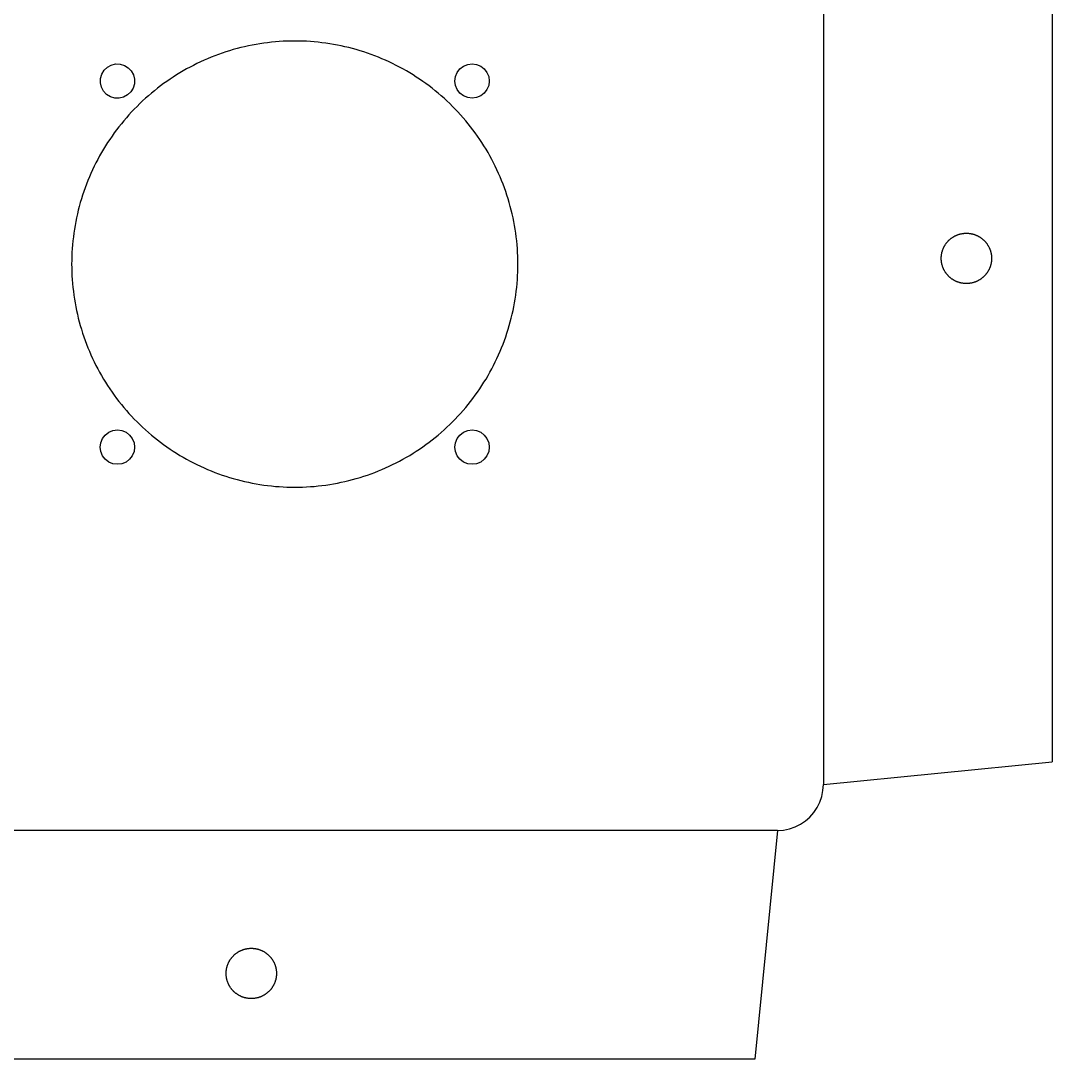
# Model space of a CAD drawing. Extents: x 313 to 538, y 4 to 739.
# Drawn here: x 447.4 to 537.5, y 3.8 to 94.6 of the extents above; entities that cross this region are included whole.
import ezdxf

# ---------------------------------------------------------------- set-up
doc = ezdxf.new("R2010")
doc.units = 0
doc.layers.add('Layer0', color=7, linetype='CONTINUOUS', true_color=0xffffff)

msp = doc.modelspace()

# ---------------------------------------------------------------- linework, layer by layer
at = {"layer": 'Layer0'}
for p, q in [((517.527, 714.84), (517.527, 27.84)), ((537.527, 712.84), (537.527, 29.84)), ((468.277, 92.6), (467.941, 92.544)), ((468.614, 92.65), (468.277, 92.6)), ((468.951, 92.694), (468.614, 92.65)), ((469.289, 92.733), (468.951, 92.694)), ((469.628, 92.766), (469.289, 92.733)), ((469.967, 92.792), (469.628, 92.766)), ((470.307, 92.813), (469.967, 92.792)), ((470.647, 92.828), (470.307, 92.813)), ((470.987, 92.837), (470.647, 92.828)), ((471.327, 92.84), (470.987, 92.837)), ((471.668, 92.837), (471.327, 92.84)), ((472.008, 92.828), (471.668, 92.837)), ((472.348, 92.813), (472.008, 92.828)), ((472.688, 92.792), (472.348, 92.813)), ((473.027, 92.766), (472.688, 92.792)), ((473.366, 92.733), (473.027, 92.766)), ((473.704, 92.694), (473.366, 92.733)), ((474.041, 92.65), (473.704, 92.694)), ((474.378, 92.6), (474.041, 92.65)), ((474.714, 92.544), (474.378, 92.6)), ((464.979, 91.777), (464.658, 91.664)), ((465.302, 91.885), (464.979, 91.777)), ((465.626, 91.988), (465.302, 91.885)), ((465.953, 92.084), (465.626, 91.988)), ((466.28, 92.175), (465.953, 92.084)), ((466.61, 92.261), (466.28, 92.175)), ((466.941, 92.34), (466.61, 92.261)), ((467.273, 92.414), (466.941, 92.34)), ((467.607, 92.482), (467.273, 92.414)), ((467.941, 92.544), (467.607, 92.482)), ((475.048, 92.482), (474.714, 92.544)), ((475.382, 92.414), (475.048, 92.482)), ((475.714, 92.34), (475.382, 92.414)), ((476.045, 92.261), (475.714, 92.34)), ((476.374, 92.175), (476.045, 92.261)), ((476.702, 92.084), (476.374, 92.175)), ((477.029, 91.988), (476.702, 92.084)), ((477.353, 91.885), (477.029, 91.988)), ((477.676, 91.777), (477.353, 91.885)), ((477.997, 91.664), (477.676, 91.777)), ((455.291, 90.741), (455.672, 90.832)), ((455.672, 90.832), (456.063, 90.821)), ((456.063, 90.821), (456.439, 90.71)), ((462.779, 90.866), (462.475, 90.714)), ((463.086, 91.013), (462.779, 90.866)), ((463.396, 91.154), (463.086, 91.013)), ((463.708, 91.29), (463.396, 91.154)), ((464.023, 91.42), (463.708, 91.29)), ((464.339, 91.545), (464.023, 91.42)), ((464.658, 91.664), (464.339, 91.545)), ((478.316, 91.545), (477.997, 91.664)), ((478.632, 91.42), (478.316, 91.545)), ((478.947, 91.29), (478.632, 91.42)), ((479.259, 91.154), (478.947, 91.29)), ((479.569, 91.013), (479.259, 91.154)), ((479.876, 90.866), (479.569, 91.013)), ((480.18, 90.714), (479.876, 90.866)), ((486.077, 90.639), (486.439, 90.789)), ((486.439, 90.789), (486.827, 90.84)), ((486.827, 90.84), (487.216, 90.789)), ((487.216, 90.789), (487.577, 90.639)), ((454.346, 89.576), (454.458, 89.951)), ((454.458, 89.951), (454.663, 90.285)), ((454.663, 90.285), (454.947, 90.554)), ((454.947, 90.554), (455.291, 90.741)), ((456.439, 90.71), (456.772, 90.505)), ((456.772, 90.505), (457.042, 90.221)), ((457.042, 90.221), (457.228, 89.876)), ((457.228, 89.876), (457.319, 89.495)), ((460.994, 89.877), (460.707, 89.694)), ((461.284, 90.055), (460.994, 89.877)), ((461.577, 90.227), (461.284, 90.055)), ((461.874, 90.395), (461.577, 90.227)), ((462.173, 90.557), (461.874, 90.395)), ((462.475, 90.714), (462.173, 90.557)), ((480.482, 90.557), (480.18, 90.714)), ((480.781, 90.395), (480.482, 90.557)), ((481.077, 90.227), (480.781, 90.395)), ((481.371, 90.055), (481.077, 90.227)), ((481.661, 89.877), (481.371, 90.055)), ((481.948, 89.694), (481.661, 89.877)), ((485.379, 89.728), (485.528, 90.09)), ((485.528, 90.09), (485.767, 90.4)), ((485.767, 90.4), (486.077, 90.639)), ((487.577, 90.639), (487.888, 90.4)), ((487.888, 90.4), (488.126, 90.09)), ((488.126, 90.09), (488.276, 89.728)), ((454.336, 89.184), (454.346, 89.576)), ((454.427, 88.803), (454.336, 89.184)), ((457.309, 89.104), (457.197, 88.729)), ((457.319, 89.495), (457.309, 89.104)), ((459.866, 89.116), (459.592, 88.913)), ((460.143, 89.313), (459.866, 89.116)), ((460.423, 89.506), (460.143, 89.313)), ((460.707, 89.694), (460.423, 89.506)), ((482.232, 89.506), (481.948, 89.694)), ((482.512, 89.313), (482.232, 89.506)), ((482.789, 89.116), (482.512, 89.313)), ((483.063, 88.913), (482.789, 89.116)), ((485.327, 89.34), (485.379, 89.728)), ((485.379, 88.952), (485.327, 89.34)), ((488.276, 89.728), (488.327, 89.34)), ((488.327, 89.34), (488.276, 88.952)), ((454.613, 88.459), (454.427, 88.803)), ((454.883, 88.175), (454.613, 88.459)), ((455.216, 87.97), (454.883, 88.175)), ((456.708, 88.126), (456.364, 87.939)), ((456.992, 88.395), (456.708, 88.126)), ((457.197, 88.729), (456.992, 88.395)), ((458.534, 88.057), (458.279, 87.831)), ((458.793, 88.278), (458.534, 88.057)), ((459.056, 88.494), (458.793, 88.278)), ((459.322, 88.706), (459.056, 88.494)), ((459.592, 88.913), (459.322, 88.706)), ((483.333, 88.706), (483.063, 88.913)), ((483.599, 88.494), (483.333, 88.706)), ((483.862, 88.278), (483.599, 88.494)), ((484.121, 88.057), (483.862, 88.278)), ((484.375, 87.831), (484.121, 88.057)), ((485.528, 88.59), (485.379, 88.952)), ((485.767, 88.279), (485.528, 88.59)), ((486.077, 88.041), (485.767, 88.279)), ((487.888, 88.279), (487.577, 88.041)), ((488.126, 88.59), (487.888, 88.279)), ((488.276, 88.952), (488.126, 88.59)), ((455.592, 87.858), (455.216, 87.97)), ((455.983, 87.848), (455.592, 87.858)), ((456.364, 87.939), (455.983, 87.848)), ((457.782, 87.367), (457.539, 87.128)), ((458.028, 87.601), (457.782, 87.367)), ((458.279, 87.831), (458.028, 87.601)), ((484.626, 87.601), (484.375, 87.831)), ((484.873, 87.367), (484.626, 87.601)), ((485.116, 87.128), (484.873, 87.367)), ((486.439, 87.891), (486.077, 88.041)), ((486.827, 87.84), (486.439, 87.891)), ((487.216, 87.891), (486.827, 87.84)), ((487.577, 88.041), (487.216, 87.891)), ((456.836, 86.388), (456.611, 86.133)), ((457.066, 86.639), (456.836, 86.388)), ((457.3, 86.886), (457.066, 86.639)), ((457.539, 87.128), (457.3, 86.886)), ((485.355, 86.886), (485.116, 87.128)), ((485.589, 86.639), (485.355, 86.886)), ((485.819, 86.388), (485.589, 86.639)), ((486.044, 86.133), (485.819, 86.388)), ((455.961, 85.345), (455.754, 85.075)), ((456.173, 85.612), (455.961, 85.345)), ((456.39, 85.874), (456.173, 85.612)), ((456.611, 86.133), (456.39, 85.874)), ((486.265, 85.874), (486.044, 86.133)), ((486.482, 85.612), (486.265, 85.874)), ((486.694, 85.345), (486.482, 85.612)), ((486.901, 85.075), (486.694, 85.345)), ((455.354, 84.525), (455.161, 84.244)), ((455.552, 84.802), (455.354, 84.525)), ((455.754, 85.075), (455.552, 84.802)), ((487.103, 84.802), (486.901, 85.075)), ((487.301, 84.525), (487.103, 84.802)), ((487.494, 84.244), (487.301, 84.525)), ((454.791, 83.673), (454.613, 83.383)), ((454.973, 83.96), (454.791, 83.673)), ((455.161, 84.244), (454.973, 83.96)), ((487.682, 83.96), (487.494, 84.244)), ((487.864, 83.673), (487.682, 83.96)), ((488.042, 83.383), (487.864, 83.673)), ((454.272, 82.794), (454.11, 82.495)), ((454.44, 83.09), (454.272, 82.794)), ((454.613, 83.383), (454.44, 83.09)), ((488.215, 83.09), (488.042, 83.383)), ((488.383, 82.794), (488.215, 83.09)), ((488.545, 82.495), (488.383, 82.794)), ((453.801, 81.888), (453.654, 81.581)), ((453.953, 82.193), (453.801, 81.888)), ((454.11, 82.495), (453.953, 82.193)), ((488.702, 82.193), (488.545, 82.495)), ((488.854, 81.888), (488.702, 82.193)), ((489, 81.581), (488.854, 81.888)), ((453.378, 80.959), (453.247, 80.645)), ((453.513, 81.271), (453.378, 80.959)), ((453.654, 81.581), (453.513, 81.271)), ((489.142, 81.271), (489, 81.581)), ((489.277, 80.959), (489.142, 81.271)), ((489.408, 80.645), (489.277, 80.959)), ((453.003, 80.009), (452.89, 79.688)), ((453.123, 80.328), (453.003, 80.009)), ((453.247, 80.645), (453.123, 80.328)), ((489.532, 80.328), (489.408, 80.645)), ((489.651, 80.009), (489.532, 80.328)), ((489.765, 79.688), (489.651, 80.009)), ((452.68, 79.041), (452.583, 78.715)), ((452.782, 79.366), (452.68, 79.041)), ((452.89, 79.688), (452.782, 79.366)), ((489.873, 79.366), (489.765, 79.688)), ((489.975, 79.041), (489.873, 79.366)), ((490.072, 78.715), (489.975, 79.041)), ((452.492, 78.387), (452.407, 78.057)), ((452.583, 78.715), (452.492, 78.387)), ((490.163, 78.387), (490.072, 78.715)), ((490.248, 78.057), (490.163, 78.387)), ((452.254, 77.394), (452.186, 77.061)), ((452.327, 77.726), (452.254, 77.394)), ((452.407, 78.057), (452.327, 77.726)), ((490.328, 77.726), (490.248, 78.057)), ((490.401, 77.394), (490.328, 77.726)), ((490.469, 77.061), (490.401, 77.394)), ((452.068, 76.39), (452.017, 76.054)), ((452.124, 76.726), (452.068, 76.39)), ((452.186, 77.061), (452.124, 76.726)), ((490.531, 76.726), (490.469, 77.061)), ((490.587, 76.39), (490.531, 76.726)), ((490.638, 76.054), (490.587, 76.39)), ((451.934, 75.378), (451.902, 75.039)), ((451.973, 75.716), (451.934, 75.378)), ((452.017, 76.054), (451.973, 75.716)), ((490.682, 75.716), (490.638, 76.054)), ((490.721, 75.378), (490.682, 75.716)), ((490.753, 75.039), (490.721, 75.378)), ((528.393, 75.312), (528.418, 75.34)), ((528.418, 75.34), (528.445, 75.368)), ((528.445, 75.368), (528.472, 75.395)), ((528.472, 75.395), (528.499, 75.422)), ((528.499, 75.422), (528.527, 75.449)), ((528.527, 75.449), (528.555, 75.475)), ((528.555, 75.475), (528.584, 75.5)), ((528.584, 75.5), (528.613, 75.525)), ((528.613, 75.525), (528.643, 75.55)), ((528.643, 75.55), (528.673, 75.573)), ((528.673, 75.573), (528.703, 75.597)), ((528.703, 75.597), (528.734, 75.62)), ((528.734, 75.62), (528.766, 75.642)), ((528.766, 75.642), (528.797, 75.664)), ((528.797, 75.664), (528.829, 75.685)), ((528.829, 75.685), (528.862, 75.706)), ((528.862, 75.706), (528.894, 75.726)), ((528.894, 75.726), (528.927, 75.745)), ((528.927, 75.745), (528.961, 75.764)), ((528.961, 75.764), (528.995, 75.782)), ((528.995, 75.782), (529.029, 75.8)), ((529.029, 75.8), (529.063, 75.817)), ((529.063, 75.817), (529.098, 75.834)), ((529.098, 75.834), (529.133, 75.85)), ((529.133, 75.85), (529.168, 75.865)), ((529.168, 75.865), (529.203, 75.88)), ((529.203, 75.88), (529.239, 75.894)), ((529.239, 75.894), (529.275, 75.907)), ((529.275, 75.907), (529.311, 75.92)), ((529.311, 75.92), (529.348, 75.932)), ((529.348, 75.932), (529.384, 75.944)), ((529.384, 75.944), (529.421, 75.955)), ((529.421, 75.955), (529.458, 75.965)), ((529.458, 75.965), (529.495, 75.974)), ((529.495, 75.974), (529.533, 75.983)), ((529.533, 75.983), (529.57, 75.992)), ((529.57, 75.992), (529.608, 75.999)), ((529.608, 75.999), (529.645, 76.006)), ((529.645, 76.006), (529.683, 76.013)), ((529.683, 76.013), (529.721, 76.018)), ((529.721, 76.018), (529.759, 76.023)), ((529.759, 76.023), (529.797, 76.028)), ((529.797, 76.028), (529.836, 76.031)), ((529.836, 76.031), (529.874, 76.034)), ((529.874, 76.034), (529.912, 76.037)), ((529.912, 76.037), (529.951, 76.038)), ((529.951, 76.038), (529.989, 76.039)), ((529.989, 76.039), (530.027, 76.04)), ((530.027, 76.04), (530.066, 76.039)), ((530.066, 76.039), (530.104, 76.038)), ((530.104, 76.038), (530.143, 76.037)), ((530.143, 76.037), (530.181, 76.034)), ((530.181, 76.034), (530.219, 76.031)), ((530.219, 76.031), (530.257, 76.028)), ((530.257, 76.028), (530.296, 76.023)), ((530.296, 76.023), (530.334, 76.018)), ((530.334, 76.018), (530.372, 76.013)), ((530.372, 76.013), (530.409, 76.006)), ((530.409, 76.006), (530.447, 75.999)), ((530.447, 75.999), (530.485, 75.992)), ((530.485, 75.992), (530.522, 75.983)), ((530.522, 75.983), (530.56, 75.974)), ((530.56, 75.974), (530.597, 75.965)), ((530.597, 75.965), (530.634, 75.955)), ((530.634, 75.955), (530.671, 75.944)), ((530.671, 75.944), (530.707, 75.932)), ((530.707, 75.932), (530.744, 75.92)), ((530.744, 75.92), (530.78, 75.907)), ((530.78, 75.907), (530.816, 75.894)), ((530.816, 75.894), (530.852, 75.88)), ((530.852, 75.88), (530.887, 75.865)), ((530.887, 75.865), (530.922, 75.85)), ((530.922, 75.85), (530.957, 75.834)), ((530.957, 75.834), (530.992, 75.817)), ((530.992, 75.817), (531.026, 75.8)), ((531.026, 75.8), (531.06, 75.782)), ((531.06, 75.782), (531.094, 75.764)), ((531.094, 75.764), (531.127, 75.745)), ((531.127, 75.745), (531.161, 75.726)), ((531.161, 75.726), (531.193, 75.706)), ((531.193, 75.706), (531.226, 75.685)), ((531.226, 75.685), (531.258, 75.664)), ((531.258, 75.664), (531.289, 75.642)), ((531.289, 75.642), (531.321, 75.62)), ((531.321, 75.62), (531.351, 75.597)), ((531.351, 75.597), (531.382, 75.573)), ((531.382, 75.573), (531.412, 75.55)), ((531.412, 75.55), (531.442, 75.525)), ((531.442, 75.525), (531.471, 75.5)), ((531.471, 75.5), (531.5, 75.475)), ((531.5, 75.475), (531.528, 75.449)), ((531.528, 75.449), (531.556, 75.422)), ((531.556, 75.422), (531.583, 75.395)), ((531.583, 75.395), (531.61, 75.368)), ((531.61, 75.368), (531.636, 75.34)), ((531.636, 75.34), (531.662, 75.312)), ((451.875, 74.7), (451.854, 74.36)), ((451.902, 75.039), (451.875, 74.7)), ((490.78, 74.7), (490.753, 75.039)), ((490.801, 74.36), (490.78, 74.7)), ((527.902, 74.409), (527.913, 74.446)), ((527.913, 74.446), (527.924, 74.483)), ((527.924, 74.483), (527.935, 74.52)), ((527.935, 74.52), (527.947, 74.556)), ((527.947, 74.556), (527.96, 74.592)), ((527.96, 74.592), (527.974, 74.628)), ((527.974, 74.628), (527.988, 74.664)), ((527.988, 74.664), (528.002, 74.699)), ((528.002, 74.699), (528.018, 74.735)), ((528.018, 74.735), (528.034, 74.77)), ((528.034, 74.77), (528.05, 74.804)), ((528.05, 74.804), (528.067, 74.839)), ((528.067, 74.839), (528.085, 74.873)), ((528.085, 74.873), (528.103, 74.906)), ((528.103, 74.906), (528.122, 74.94)), ((528.122, 74.94), (528.142, 74.973)), ((528.142, 74.973), (528.162, 75.006)), ((528.162, 75.006), (528.182, 75.038)), ((528.182, 75.038), (528.204, 75.07)), ((528.204, 75.07), (528.225, 75.102)), ((528.225, 75.102), (528.248, 75.133)), ((528.248, 75.133), (528.27, 75.164)), ((528.27, 75.164), (528.294, 75.194)), ((528.294, 75.194), (528.318, 75.224)), ((528.318, 75.224), (528.342, 75.254)), ((528.342, 75.254), (528.367, 75.283)), ((528.367, 75.283), (528.393, 75.312)), ((531.662, 75.312), (531.688, 75.283)), ((531.688, 75.283), (531.713, 75.254)), ((531.713, 75.254), (531.737, 75.224)), ((531.737, 75.224), (531.761, 75.194)), ((531.761, 75.194), (531.784, 75.164)), ((531.784, 75.164), (531.807, 75.133)), ((531.807, 75.133), (531.83, 75.102)), ((531.83, 75.102), (531.851, 75.07)), ((531.851, 75.07), (531.873, 75.038)), ((531.873, 75.038), (531.893, 75.006)), ((531.893, 75.006), (531.913, 74.973)), ((531.913, 74.973), (531.933, 74.94)), ((531.933, 74.94), (531.952, 74.906)), ((531.952, 74.906), (531.97, 74.873)), ((531.97, 74.873), (531.988, 74.839)), ((531.988, 74.839), (532.005, 74.804)), ((532.005, 74.804), (532.021, 74.77)), ((532.021, 74.77), (532.037, 74.735)), ((532.037, 74.735), (532.053, 74.699)), ((532.053, 74.699), (532.067, 74.664)), ((532.067, 74.664), (532.081, 74.628)), ((532.081, 74.628), (532.095, 74.592)), ((532.095, 74.592), (532.108, 74.556)), ((532.108, 74.556), (532.12, 74.52)), ((532.12, 74.52), (532.131, 74.483)), ((532.131, 74.483), (532.142, 74.446)), ((532.142, 74.446), (532.152, 74.409)), ((451.83, 73.68), (451.827, 73.34)), ((451.839, 74.02), (451.83, 73.68)), ((451.854, 74.36), (451.839, 74.02)), ((490.816, 74.02), (490.801, 74.36)), ((490.824, 73.68), (490.816, 74.02)), ((490.827, 73.34), (490.824, 73.68)), ((527.827, 73.84), (527.828, 73.878)), ((527.828, 73.801), (527.827, 73.84)), ((527.828, 73.878), (527.829, 73.917)), ((527.829, 73.763), (527.828, 73.801)), ((527.829, 73.917), (527.83, 73.955)), ((527.83, 73.725), (527.829, 73.763)), ((527.83, 73.955), (527.833, 73.993)), ((527.833, 73.686), (527.83, 73.725)), ((527.833, 73.993), (527.836, 74.032)), ((527.836, 73.648), (527.833, 73.686)), ((527.836, 74.032), (527.839, 74.07)), ((527.839, 73.61), (527.836, 73.648)), ((527.839, 74.07), (527.844, 74.108)), ((527.844, 73.572), (527.839, 73.61)), ((527.844, 74.108), (527.849, 74.146)), ((527.849, 73.534), (527.844, 73.572)), ((527.849, 74.146), (527.855, 74.184)), ((527.855, 73.496), (527.849, 73.534)), ((527.855, 74.184), (527.861, 74.222)), ((527.861, 74.222), (527.868, 74.26)), ((527.868, 74.26), (527.876, 74.297)), ((527.876, 74.297), (527.884, 74.335)), ((527.884, 74.335), (527.893, 74.372)), ((527.893, 74.372), (527.902, 74.409)), ((532.152, 74.409), (532.162, 74.372)), ((532.162, 74.372), (532.171, 74.335)), ((532.171, 74.335), (532.179, 74.297)), ((532.179, 74.297), (532.187, 74.26)), ((532.187, 74.26), (532.194, 74.222)), ((532.194, 74.222), (532.2, 74.184)), ((532.2, 74.184), (532.206, 74.146)), ((532.206, 73.534), (532.2, 73.496)), ((532.206, 74.146), (532.211, 74.108)), ((532.211, 73.572), (532.206, 73.534)), ((532.211, 74.108), (532.215, 74.07)), ((532.215, 73.61), (532.211, 73.572)), ((532.215, 74.07), (532.219, 74.032)), ((532.219, 73.648), (532.215, 73.61)), ((532.219, 74.032), (532.222, 73.993)), ((532.222, 73.686), (532.219, 73.648)), ((532.222, 73.993), (532.224, 73.955)), ((532.224, 73.725), (532.222, 73.686)), ((532.224, 73.955), (532.226, 73.917)), ((532.226, 73.763), (532.224, 73.725)), ((532.226, 73.917), (532.227, 73.878)), ((532.227, 73.801), (532.226, 73.763)), ((532.227, 73.878), (532.227, 73.84)), ((532.227, 73.84), (532.227, 73.801)), ((451.827, 73.34), (451.83, 73)), ((451.83, 73), (451.839, 72.659)), ((451.839, 72.659), (451.854, 72.319)), ((490.801, 72.319), (490.816, 72.659)), ((490.816, 72.659), (490.824, 73)), ((490.824, 73), (490.827, 73.34)), ((527.861, 73.458), (527.855, 73.496)), ((527.868, 73.42), (527.861, 73.458)), ((527.876, 73.382), (527.868, 73.42)), ((527.884, 73.345), (527.876, 73.382)), ((527.893, 73.308), (527.884, 73.345)), ((527.902, 73.27), (527.893, 73.308)), ((527.913, 73.233), (527.902, 73.27)), ((527.924, 73.197), (527.913, 73.233)), ((527.935, 73.16), (527.924, 73.197)), ((527.947, 73.124), (527.935, 73.16)), ((527.96, 73.087), (527.947, 73.124)), ((527.974, 73.051), (527.96, 73.087)), ((527.988, 73.016), (527.974, 73.051)), ((528.002, 72.98), (527.988, 73.016)), ((528.018, 72.945), (528.002, 72.98)), ((528.034, 72.91), (528.018, 72.945)), ((528.05, 72.875), (528.034, 72.91)), ((528.067, 72.841), (528.05, 72.875)), ((528.085, 72.807), (528.067, 72.841)), ((528.103, 72.773), (528.085, 72.807)), ((528.122, 72.74), (528.103, 72.773)), ((528.142, 72.707), (528.122, 72.74)), ((528.162, 72.674), (528.142, 72.707)), ((528.182, 72.642), (528.162, 72.674)), ((528.204, 72.61), (528.182, 72.642)), ((531.873, 72.642), (531.851, 72.61)), ((531.893, 72.674), (531.873, 72.642)), ((531.913, 72.707), (531.893, 72.674)), ((531.933, 72.74), (531.913, 72.707)), ((531.952, 72.773), (531.933, 72.74)), ((531.97, 72.807), (531.952, 72.773)), ((531.988, 72.841), (531.97, 72.807)), ((532.005, 72.875), (531.988, 72.841)), ((532.021, 72.91), (532.005, 72.875)), ((532.037, 72.945), (532.021, 72.91)), ((532.053, 72.98), (532.037, 72.945)), ((532.067, 73.016), (532.053, 72.98)), ((532.081, 73.051), (532.067, 73.016)), ((532.095, 73.087), (532.081, 73.051)), ((532.108, 73.124), (532.095, 73.087)), ((532.12, 73.16), (532.108, 73.124)), ((532.131, 73.197), (532.12, 73.16)), ((532.142, 73.233), (532.131, 73.197)), ((532.152, 73.27), (532.142, 73.233)), ((532.162, 73.308), (532.152, 73.27)), ((532.171, 73.345), (532.162, 73.308)), ((532.179, 73.382), (532.171, 73.345)), ((532.187, 73.42), (532.179, 73.382)), ((532.194, 73.458), (532.187, 73.42)), ((532.2, 73.496), (532.194, 73.458)), ((451.854, 72.319), (451.875, 71.98)), ((451.875, 71.98), (451.902, 71.64)), ((490.753, 71.64), (490.78, 71.98)), ((490.78, 71.98), (490.801, 72.319)), ((528.225, 72.578), (528.204, 72.61)), ((528.248, 72.547), (528.225, 72.578)), ((528.27, 72.516), (528.248, 72.547)), ((528.294, 72.485), (528.27, 72.516)), ((528.318, 72.455), (528.294, 72.485)), ((528.342, 72.426), (528.318, 72.455)), ((528.367, 72.397), (528.342, 72.426)), ((528.393, 72.368), (528.367, 72.397)), ((528.418, 72.339), (528.393, 72.368)), ((528.445, 72.312), (528.418, 72.339)), ((528.472, 72.284), (528.445, 72.312)), ((528.499, 72.257), (528.472, 72.284)), ((528.527, 72.231), (528.499, 72.257)), ((528.555, 72.205), (528.527, 72.231)), ((528.584, 72.179), (528.555, 72.205)), ((528.613, 72.155), (528.584, 72.179)), ((528.643, 72.13), (528.613, 72.155)), ((528.673, 72.106), (528.643, 72.13)), ((528.703, 72.083), (528.673, 72.106)), ((528.734, 72.06), (528.703, 72.083)), ((528.766, 72.038), (528.734, 72.06)), ((528.797, 72.016), (528.766, 72.038)), ((528.829, 71.995), (528.797, 72.016)), ((528.862, 71.974), (528.829, 71.995)), ((528.894, 71.954), (528.862, 71.974)), ((528.927, 71.935), (528.894, 71.954)), ((528.961, 71.916), (528.927, 71.935)), ((528.995, 71.897), (528.961, 71.916)), ((529.029, 71.88), (528.995, 71.897)), ((529.063, 71.862), (529.029, 71.88)), ((529.098, 71.846), (529.063, 71.862)), ((529.133, 71.83), (529.098, 71.846)), ((529.168, 71.815), (529.133, 71.83)), ((529.203, 71.8), (529.168, 71.815)), ((529.239, 71.786), (529.203, 71.8)), ((529.275, 71.773), (529.239, 71.786)), ((529.311, 71.76), (529.275, 71.773)), ((529.348, 71.748), (529.311, 71.76)), ((529.384, 71.736), (529.348, 71.748)), ((529.421, 71.725), (529.384, 71.736)), ((529.458, 71.715), (529.421, 71.725)), ((529.495, 71.705), (529.458, 71.715)), ((530.597, 71.715), (530.56, 71.705)), ((530.634, 71.725), (530.597, 71.715)), ((530.671, 71.736), (530.634, 71.725)), ((530.707, 71.748), (530.671, 71.736)), ((530.744, 71.76), (530.707, 71.748)), ((530.78, 71.773), (530.744, 71.76)), ((530.816, 71.786), (530.78, 71.773)), ((530.852, 71.8), (530.816, 71.786)), ((530.887, 71.815), (530.852, 71.8)), ((530.922, 71.83), (530.887, 71.815)), ((530.957, 71.846), (530.922, 71.83)), ((530.992, 71.862), (530.957, 71.846)), ((531.026, 71.88), (530.992, 71.862)), ((531.06, 71.897), (531.026, 71.88)), ((531.094, 71.916), (531.06, 71.897)), ((531.127, 71.935), (531.094, 71.916)), ((531.161, 71.954), (531.127, 71.935)), ((531.193, 71.974), (531.161, 71.954)), ((531.226, 71.995), (531.193, 71.974)), ((531.258, 72.016), (531.226, 71.995)), ((531.289, 72.038), (531.258, 72.016)), ((531.321, 72.06), (531.289, 72.038)), ((531.351, 72.083), (531.321, 72.06)), ((531.382, 72.106), (531.351, 72.083)), ((531.412, 72.13), (531.382, 72.106)), ((531.442, 72.155), (531.412, 72.13)), ((531.471, 72.179), (531.442, 72.155)), ((531.5, 72.205), (531.471, 72.179)), ((531.528, 72.231), (531.5, 72.205)), ((531.556, 72.257), (531.528, 72.231)), ((531.583, 72.284), (531.556, 72.257)), ((531.61, 72.312), (531.583, 72.284)), ((531.636, 72.339), (531.61, 72.312)), ((531.662, 72.368), (531.636, 72.339)), ((531.688, 72.397), (531.662, 72.368)), ((531.713, 72.426), (531.688, 72.397)), ((531.737, 72.455), (531.713, 72.426)), ((531.761, 72.485), (531.737, 72.455)), ((531.784, 72.516), (531.761, 72.485)), ((531.807, 72.547), (531.784, 72.516)), ((531.83, 72.578), (531.807, 72.547)), ((531.851, 72.61), (531.83, 72.578)), ((451.902, 71.64), (451.934, 71.302)), ((451.934, 71.302), (451.973, 70.963)), ((451.973, 70.963), (452.017, 70.626)), ((490.638, 70.626), (490.682, 70.963)), ((490.682, 70.963), (490.721, 71.302)), ((490.721, 71.302), (490.753, 71.64)), ((529.533, 71.696), (529.495, 71.705)), ((529.57, 71.688), (529.533, 71.696)), ((529.608, 71.68), (529.57, 71.688)), ((529.645, 71.673), (529.608, 71.68)), ((529.683, 71.667), (529.645, 71.673)), ((529.721, 71.661), (529.683, 71.667)), ((529.759, 71.656), (529.721, 71.661)), ((529.797, 71.652), (529.759, 71.656)), ((529.836, 71.648), (529.797, 71.652)), ((529.874, 71.645), (529.836, 71.648)), ((529.912, 71.643), (529.874, 71.645)), ((529.951, 71.641), (529.912, 71.643)), ((529.989, 71.64), (529.951, 71.641)), ((530.027, 71.64), (529.989, 71.64)), ((530.066, 71.64), (530.027, 71.64)), ((530.104, 71.641), (530.066, 71.64)), ((530.143, 71.643), (530.104, 71.641)), ((530.181, 71.645), (530.143, 71.643)), ((530.219, 71.648), (530.181, 71.645)), ((530.257, 71.652), (530.219, 71.648)), ((530.296, 71.656), (530.257, 71.652)), ((530.334, 71.661), (530.296, 71.656)), ((530.372, 71.667), (530.334, 71.661)), ((530.409, 71.673), (530.372, 71.667)), ((530.447, 71.68), (530.409, 71.673)), ((530.485, 71.688), (530.447, 71.68)), ((530.522, 71.696), (530.485, 71.688)), ((530.56, 71.705), (530.522, 71.696)), ((452.017, 70.626), (452.068, 70.289)), ((452.068, 70.289), (452.124, 69.954)), ((452.124, 69.954), (452.186, 69.619)), ((490.469, 69.619), (490.531, 69.954)), ((490.531, 69.954), (490.587, 70.289)), ((490.587, 70.289), (490.638, 70.626)), ((452.186, 69.619), (452.254, 69.286)), ((452.254, 69.286), (452.327, 68.953)), ((490.328, 68.953), (490.401, 69.286)), ((490.401, 69.286), (490.469, 69.619)), ((452.327, 68.953), (452.407, 68.622)), ((452.407, 68.622), (452.492, 68.293)), ((452.492, 68.293), (452.583, 67.965)), ((490.072, 67.965), (490.163, 68.293)), ((490.163, 68.293), (490.248, 68.622)), ((490.248, 68.622), (490.328, 68.953)), ((452.583, 67.965), (452.68, 67.639)), ((452.68, 67.639), (452.782, 67.314)), ((452.782, 67.314), (452.89, 66.991)), ((489.765, 66.991), (489.873, 67.314)), ((489.873, 67.314), (489.975, 67.639)), ((489.975, 67.639), (490.072, 67.965)), ((452.89, 66.991), (453.003, 66.67)), ((453.003, 66.67), (453.123, 66.352)), ((453.123, 66.352), (453.247, 66.035)), ((489.408, 66.035), (489.532, 66.352)), ((489.532, 66.352), (489.651, 66.67)), ((489.651, 66.67), (489.765, 66.991)), ((453.247, 66.035), (453.378, 65.721)), ((453.378, 65.721), (453.513, 65.408)), ((453.513, 65.408), (453.654, 65.099)), ((489, 65.099), (489.142, 65.408)), ((489.142, 65.408), (489.277, 65.721)), ((489.277, 65.721), (489.408, 66.035)), ((453.654, 65.099), (453.801, 64.792)), ((453.801, 64.792), (453.953, 64.487)), ((453.953, 64.487), (454.11, 64.185)), ((488.545, 64.185), (488.702, 64.487)), ((488.702, 64.487), (488.854, 64.792)), ((488.854, 64.792), (489, 65.099)), ((454.11, 64.185), (454.272, 63.886)), ((454.272, 63.886), (454.44, 63.59)), ((454.44, 63.59), (454.613, 63.297)), ((488.042, 63.297), (488.215, 63.59)), ((488.215, 63.59), (488.383, 63.886)), ((488.383, 63.886), (488.545, 64.185)), ((454.613, 63.297), (454.791, 63.006)), ((454.791, 63.006), (454.973, 62.719)), ((454.973, 62.719), (455.161, 62.436)), ((487.494, 62.436), (487.682, 62.719)), ((487.682, 62.719), (487.864, 63.006)), ((487.864, 63.006), (488.042, 63.297)), ((455.161, 62.436), (455.354, 62.155)), ((455.354, 62.155), (455.552, 61.878)), ((455.552, 61.878), (455.754, 61.604)), ((486.901, 61.604), (487.103, 61.878)), ((487.103, 61.878), (487.301, 62.155)), ((487.301, 62.155), (487.494, 62.436)), ((455.754, 61.604), (455.961, 61.334)), ((455.961, 61.334), (456.173, 61.068)), ((456.173, 61.068), (456.39, 60.805)), ((486.265, 60.805), (486.482, 61.068)), ((486.482, 61.068), (486.694, 61.334)), ((486.694, 61.334), (486.901, 61.604)), ((456.39, 60.805), (456.611, 60.547)), ((456.611, 60.547), (456.836, 60.292)), ((456.836, 60.292), (457.066, 60.041)), ((457.066, 60.041), (457.3, 59.794)), ((485.355, 59.794), (485.589, 60.041)), ((485.589, 60.041), (485.819, 60.292)), ((485.819, 60.292), (486.044, 60.547)), ((486.044, 60.547), (486.265, 60.805)), ((457.3, 59.794), (457.539, 59.551)), ((457.539, 59.551), (457.782, 59.313)), ((457.782, 59.313), (458.028, 59.078)), ((458.028, 59.078), (458.279, 58.849)), ((484.375, 58.849), (484.626, 59.078)), ((484.626, 59.078), (484.873, 59.313)), ((484.873, 59.313), (485.116, 59.551)), ((485.116, 59.551), (485.355, 59.794)), ((454.528, 58.09), (454.767, 58.4)), ((454.767, 58.4), (455.077, 58.639)), ((455.077, 58.639), (455.439, 58.789)), ((455.439, 58.789), (455.827, 58.84)), ((455.827, 58.84), (456.216, 58.789)), ((456.216, 58.789), (456.577, 58.639)), ((456.577, 58.639), (456.888, 58.4)), ((456.888, 58.4), (457.126, 58.09)), ((458.279, 58.849), (458.534, 58.623)), ((458.534, 58.623), (458.793, 58.402)), ((458.793, 58.402), (459.056, 58.185)), ((459.056, 58.185), (459.322, 57.974)), ((483.333, 57.974), (483.599, 58.185)), ((483.599, 58.185), (483.862, 58.402)), ((483.862, 58.402), (484.121, 58.623)), ((484.121, 58.623), (484.375, 58.849)), ((485.528, 58.09), (485.767, 58.4)), ((485.767, 58.4), (486.077, 58.639)), ((486.077, 58.639), (486.439, 58.789)), ((486.439, 58.789), (486.827, 58.84)), ((486.827, 58.84), (487.216, 58.789)), ((487.216, 58.789), (487.577, 58.639)), ((487.577, 58.639), (487.888, 58.4)), ((487.888, 58.4), (488.126, 58.09)), ((454.327, 57.34), (454.379, 57.728)), ((454.379, 56.952), (454.327, 57.34)), ((454.379, 57.728), (454.528, 58.09)), ((457.126, 58.09), (457.276, 57.728)), ((457.276, 57.728), (457.327, 57.34)), ((457.327, 57.34), (457.276, 56.952)), ((459.322, 57.974), (459.592, 57.766)), ((459.592, 57.766), (459.866, 57.564)), ((459.866, 57.564), (460.143, 57.366)), ((460.143, 57.366), (460.423, 57.174)), ((482.232, 57.174), (482.512, 57.366)), ((482.512, 57.366), (482.789, 57.564)), ((482.789, 57.564), (483.063, 57.766)), ((483.063, 57.766), (483.333, 57.974)), ((485.327, 57.34), (485.379, 57.728)), ((485.379, 56.952), (485.327, 57.34)), ((485.379, 57.728), (485.528, 58.09)), ((488.126, 58.09), (488.276, 57.728)), ((488.276, 57.728), (488.327, 57.34)), ((488.327, 57.34), (488.276, 56.952)), ((454.528, 56.59), (454.379, 56.952)), ((454.767, 56.279), (454.528, 56.59)), ((455.077, 56.041), (454.767, 56.279)), ((456.888, 56.279), (456.577, 56.041)), ((457.126, 56.59), (456.888, 56.279)), ((457.276, 56.952), (457.126, 56.59)), ((460.423, 57.174), (460.707, 56.986)), ((460.707, 56.986), (460.994, 56.803)), ((460.994, 56.803), (461.284, 56.625)), ((461.284, 56.625), (461.577, 56.452)), ((461.577, 56.452), (461.874, 56.285)), ((461.874, 56.285), (462.173, 56.122)), ((480.482, 56.122), (480.781, 56.285)), ((480.781, 56.285), (481.077, 56.452)), ((481.077, 56.452), (481.371, 56.625)), ((481.371, 56.625), (481.661, 56.803)), ((481.661, 56.803), (481.948, 56.986)), ((481.948, 56.986), (482.232, 57.174)), ((485.528, 56.59), (485.379, 56.952)), ((485.767, 56.279), (485.528, 56.59)), ((486.077, 56.041), (485.767, 56.279)), ((487.888, 56.279), (487.577, 56.041)), ((488.126, 56.59), (487.888, 56.279)), ((488.276, 56.952), (488.126, 56.59)), ((455.439, 55.891), (455.077, 56.041)), ((455.827, 55.84), (455.439, 55.891)), ((456.216, 55.891), (455.827, 55.84)), ((456.577, 56.041), (456.216, 55.891)), ((462.173, 56.122), (462.475, 55.965)), ((462.475, 55.965), (462.779, 55.813)), ((462.779, 55.813), (463.086, 55.667)), ((463.086, 55.667), (463.396, 55.526)), ((463.396, 55.526), (463.708, 55.39)), ((463.708, 55.39), (464.023, 55.26)), ((478.632, 55.26), (478.947, 55.39)), ((478.947, 55.39), (479.259, 55.526)), ((479.259, 55.526), (479.569, 55.667)), ((479.569, 55.667), (479.876, 55.813)), ((479.876, 55.813), (480.18, 55.965)), ((480.18, 55.965), (480.482, 56.122)), ((486.439, 55.891), (486.077, 56.041)), ((486.827, 55.84), (486.439, 55.891)), ((487.216, 55.891), (486.827, 55.84)), ((487.577, 56.041), (487.216, 55.891)), ((464.023, 55.26), (464.339, 55.135)), ((464.339, 55.135), (464.658, 55.016)), ((464.658, 55.016), (464.979, 54.902)), ((464.979, 54.902), (465.302, 54.794)), ((465.302, 54.794), (465.626, 54.692)), ((465.626, 54.692), (465.953, 54.595)), ((465.953, 54.595), (466.28, 54.504)), ((466.28, 54.504), (466.61, 54.419)), ((476.045, 54.419), (476.374, 54.504)), ((476.374, 54.504), (476.702, 54.595)), ((476.702, 54.595), (477.029, 54.692)), ((477.029, 54.692), (477.353, 54.794)), ((477.353, 54.794), (477.676, 54.902)), ((477.676, 54.902), (477.997, 55.016)), ((477.997, 55.016), (478.316, 55.135)), ((478.316, 55.135), (478.632, 55.26)), ((466.61, 54.419), (466.941, 54.34)), ((466.941, 54.34), (467.273, 54.266)), ((467.273, 54.266), (467.607, 54.198)), ((467.607, 54.198), (467.941, 54.136)), ((467.941, 54.136), (468.277, 54.08)), ((468.277, 54.08), (468.614, 54.03)), ((468.614, 54.03), (468.951, 53.985)), ((468.951, 53.985), (469.289, 53.947)), ((469.289, 53.947), (469.628, 53.914)), ((469.628, 53.914), (469.967, 53.887)), ((469.967, 53.887), (470.307, 53.867)), ((470.307, 53.867), (470.647, 53.852)), ((470.647, 53.852), (470.987, 53.843)), ((470.987, 53.843), (471.327, 53.84)), ((471.327, 53.84), (471.668, 53.843)), ((471.668, 53.843), (472.008, 53.852)), ((472.008, 53.852), (472.348, 53.867)), ((472.348, 53.867), (472.688, 53.887)), ((472.688, 53.887), (473.027, 53.914)), ((473.027, 53.914), (473.366, 53.947)), ((473.366, 53.947), (473.704, 53.985)), ((473.704, 53.985), (474.041, 54.03)), ((474.041, 54.03), (474.378, 54.08)), ((474.378, 54.08), (474.714, 54.136)), ((474.714, 54.136), (475.048, 54.198)), ((475.048, 54.198), (475.382, 54.266)), ((475.382, 54.266), (475.714, 54.34)), ((475.714, 54.34), (476.045, 54.419)), ((517.527, 27.84), (537.527, 29.84)), ((517.391, 26.805), (517.493, 27.318)), ((517.493, 27.318), (517.527, 27.84)), ((517.223, 26.309), (517.391, 26.805)), ((516.701, 25.405), (516.992, 25.84)), ((516.992, 25.84), (517.223, 26.309)), ((515.527, 24.376), (515.962, 24.666)), ((515.962, 24.666), (516.356, 25.011)), ((516.356, 25.011), (516.701, 25.405)), ((513.527, 23.84), (336.527, 23.84)), ((513.527, 23.84), (511.527, 3.84)), ((513.527, 23.84), (514.05, 23.874)), ((514.05, 23.874), (514.563, 23.976)), ((514.563, 23.976), (515.058, 24.144)), ((515.058, 24.144), (515.527, 24.376)), ((465.782, 12.679), (465.806, 12.709)), ((465.806, 12.709), (465.83, 12.739)), ((465.83, 12.739), (465.855, 12.769)), ((465.855, 12.769), (465.88, 12.798)), ((465.88, 12.798), (465.906, 12.826)), ((465.906, 12.826), (465.932, 12.854)), ((465.932, 12.854), (465.958, 12.882)), ((465.958, 12.882), (465.986, 12.909)), ((465.986, 12.909), (466.013, 12.936)), ((466.013, 12.936), (466.041, 12.962)), ((466.041, 12.962), (466.07, 12.988)), ((466.07, 12.988), (466.099, 13.013)), ((466.099, 13.013), (466.128, 13.037)), ((466.128, 13.037), (466.158, 13.062)), ((466.158, 13.062), (466.188, 13.085)), ((466.188, 13.085), (466.219, 13.108)), ((466.219, 13.108), (466.25, 13.131)), ((466.25, 13.131), (466.281, 13.153)), ((466.281, 13.153), (466.313, 13.174)), ((466.313, 13.174), (466.346, 13.195)), ((466.346, 13.195), (466.378, 13.216)), ((466.378, 13.216), (466.411, 13.235)), ((466.411, 13.235), (466.444, 13.255)), ((466.444, 13.255), (466.478, 13.273)), ((466.478, 13.273), (466.512, 13.291)), ((466.512, 13.291), (466.546, 13.309)), ((466.546, 13.309), (466.58, 13.326)), ((466.58, 13.326), (466.615, 13.342)), ((466.615, 13.342), (466.65, 13.357)), ((466.65, 13.357), (466.686, 13.372)), ((466.686, 13.372), (466.721, 13.387)), ((466.721, 13.387), (466.757, 13.401)), ((466.757, 13.401), (466.793, 13.414)), ((466.793, 13.414), (466.83, 13.426)), ((466.83, 13.426), (466.866, 13.438)), ((466.866, 13.438), (466.903, 13.449)), ((466.903, 13.449), (466.94, 13.46)), ((466.94, 13.46), (466.977, 13.47)), ((466.977, 13.47), (467.014, 13.479)), ((467.014, 13.479), (467.051, 13.488)), ((467.051, 13.488), (467.089, 13.496)), ((467.089, 13.496), (467.127, 13.503)), ((467.127, 13.503), (467.164, 13.51)), ((467.164, 13.51), (467.202, 13.516)), ((467.202, 13.516), (467.24, 13.521)), ((467.24, 13.521), (467.279, 13.526)), ((467.279, 13.526), (467.317, 13.53)), ((467.317, 13.53), (467.355, 13.533)), ((467.355, 13.533), (467.393, 13.536)), ((467.393, 13.536), (467.432, 13.538)), ((467.432, 13.538), (467.47, 13.539)), ((467.47, 13.539), (467.508, 13.54)), ((467.508, 13.54), (467.547, 13.54)), ((467.547, 13.54), (467.585, 13.539)), ((467.585, 13.539), (467.624, 13.538)), ((467.624, 13.538), (467.662, 13.536)), ((467.662, 13.536), (467.7, 13.533)), ((467.7, 13.533), (467.738, 13.53)), ((467.738, 13.53), (467.777, 13.526)), ((467.777, 13.526), (467.815, 13.521)), ((467.815, 13.521), (467.853, 13.516)), ((467.853, 13.516), (467.891, 13.51)), ((467.891, 13.51), (467.929, 13.503)), ((467.929, 13.503), (467.966, 13.496)), ((467.966, 13.496), (468.004, 13.488)), ((468.004, 13.488), (468.041, 13.479)), ((468.041, 13.479), (468.078, 13.47)), ((468.078, 13.47), (468.116, 13.46)), ((468.116, 13.46), (468.152, 13.449)), ((468.152, 13.449), (468.189, 13.438)), ((468.189, 13.438), (468.226, 13.426)), ((468.226, 13.426), (468.262, 13.414)), ((468.262, 13.414), (468.298, 13.4)), ((468.298, 13.4), (468.334, 13.387)), ((468.334, 13.387), (468.369, 13.372)), ((468.369, 13.372), (468.405, 13.357)), ((468.405, 13.357), (468.44, 13.342)), ((468.44, 13.342), (468.475, 13.325)), ((468.475, 13.325), (468.509, 13.309)), ((468.509, 13.309), (468.543, 13.291)), ((468.543, 13.291), (468.577, 13.273)), ((468.577, 13.273), (468.611, 13.255)), ((468.611, 13.255), (468.644, 13.235)), ((468.644, 13.235), (468.677, 13.216)), ((468.677, 13.216), (468.71, 13.195)), ((468.71, 13.195), (468.742, 13.174)), ((468.742, 13.174), (468.774, 13.153)), ((468.774, 13.153), (468.805, 13.131)), ((468.805, 13.131), (468.836, 13.108)), ((468.836, 13.108), (468.867, 13.085)), ((468.867, 13.085), (468.897, 13.061)), ((468.897, 13.061), (468.927, 13.037)), ((468.927, 13.037), (468.956, 13.013)), ((468.956, 13.013), (468.985, 12.987)), ((468.985, 12.987), (469.014, 12.962)), ((469.014, 12.962), (469.042, 12.936)), ((469.042, 12.936), (469.07, 12.909)), ((469.07, 12.909), (469.097, 12.882)), ((469.097, 12.882), (469.123, 12.854)), ((469.123, 12.854), (469.15, 12.826)), ((469.15, 12.826), (469.175, 12.797)), ((469.175, 12.797), (469.2, 12.769)), ((469.2, 12.769), (469.225, 12.739)), ((469.225, 12.739), (469.249, 12.709)), ((469.249, 12.709), (469.273, 12.679)), ((465.372, 11.779), (465.38, 11.816)), ((465.38, 11.816), (465.388, 11.854)), ((465.388, 11.854), (465.398, 11.891)), ((465.398, 11.891), (465.407, 11.928)), ((465.407, 11.928), (465.418, 11.965)), ((465.418, 11.965), (465.429, 12.002)), ((465.429, 12.002), (465.441, 12.038)), ((465.441, 12.038), (465.454, 12.074)), ((465.454, 12.074), (465.467, 12.11)), ((465.467, 12.11), (465.481, 12.146)), ((465.481, 12.146), (465.495, 12.182)), ((465.495, 12.182), (465.51, 12.217)), ((465.51, 12.217), (465.526, 12.252)), ((465.526, 12.252), (465.542, 12.287)), ((465.542, 12.287), (465.559, 12.322)), ((465.559, 12.322), (465.576, 12.356)), ((465.576, 12.356), (465.594, 12.39)), ((465.594, 12.39), (465.613, 12.423)), ((465.613, 12.423), (465.632, 12.457)), ((465.632, 12.457), (465.652, 12.489)), ((465.652, 12.489), (465.672, 12.522)), ((465.672, 12.522), (465.693, 12.554)), ((465.693, 12.554), (465.714, 12.586)), ((465.714, 12.586), (465.736, 12.617)), ((465.736, 12.617), (465.759, 12.649)), ((465.759, 12.649), (465.782, 12.679)), ((469.273, 12.679), (469.296, 12.648)), ((469.296, 12.648), (469.319, 12.617)), ((469.319, 12.617), (469.341, 12.586)), ((469.341, 12.586), (469.362, 12.554)), ((469.362, 12.554), (469.383, 12.522)), ((469.383, 12.522), (469.403, 12.489)), ((469.403, 12.489), (469.423, 12.456)), ((469.423, 12.456), (469.442, 12.423)), ((469.442, 12.423), (469.461, 12.389)), ((469.461, 12.389), (469.479, 12.356)), ((469.479, 12.356), (469.496, 12.321)), ((469.496, 12.321), (469.513, 12.287)), ((469.513, 12.287), (469.529, 12.252)), ((469.529, 12.252), (469.545, 12.217)), ((469.545, 12.217), (469.56, 12.182)), ((469.56, 12.182), (469.574, 12.146)), ((469.574, 12.146), (469.588, 12.11)), ((469.588, 12.11), (469.601, 12.074)), ((469.601, 12.074), (469.614, 12.038)), ((469.614, 12.038), (469.626, 12.001)), ((469.626, 12.001), (469.637, 11.965)), ((469.637, 11.965), (469.647, 11.928)), ((469.647, 11.928), (469.657, 11.891)), ((469.657, 11.891), (469.667, 11.853)), ((469.667, 11.853), (469.675, 11.816)), ((469.675, 11.816), (469.683, 11.778)), ((465.328, 11.398), (465.33, 11.436)), ((465.328, 11.359), (465.328, 11.398)), ((465.328, 11.321), (465.328, 11.359)), ((465.328, 11.282), (465.328, 11.321)), ((465.33, 11.244), (465.328, 11.282)), ((465.33, 11.436), (465.332, 11.474)), ((465.332, 11.206), (465.33, 11.244)), ((465.332, 11.474), (465.334, 11.513)), ((465.334, 11.167), (465.332, 11.206)), ((465.334, 11.513), (465.338, 11.551)), ((465.338, 11.129), (465.334, 11.167)), ((465.338, 11.551), (465.342, 11.589)), ((465.342, 11.091), (465.338, 11.129)), ((465.342, 11.589), (465.346, 11.627)), ((465.346, 11.053), (465.342, 11.091)), ((465.346, 11.627), (465.352, 11.665)), ((465.352, 11.015), (465.346, 11.053)), ((465.352, 11.665), (465.358, 11.703)), ((465.358, 10.977), (465.352, 11.015)), ((465.358, 11.703), (465.364, 11.741)), ((465.364, 10.939), (465.358, 10.977)), ((465.364, 11.741), (465.372, 11.779)), ((465.372, 10.901), (465.364, 10.939)), ((465.38, 10.864), (465.372, 10.901)), ((469.683, 10.901), (469.675, 10.864)), ((469.683, 11.778), (469.691, 11.741)), ((469.691, 10.939), (469.683, 10.901)), ((469.691, 11.741), (469.697, 11.703)), ((469.697, 10.977), (469.691, 10.939)), ((469.697, 11.703), (469.703, 11.665)), ((469.703, 11.015), (469.697, 10.977)), ((469.703, 11.665), (469.709, 11.627)), ((469.709, 11.053), (469.703, 11.015)), ((469.709, 11.627), (469.713, 11.589)), ((469.713, 11.091), (469.709, 11.053)), ((469.713, 11.589), (469.717, 11.551)), ((469.717, 11.129), (469.713, 11.091)), ((469.717, 11.551), (469.721, 11.512)), ((469.721, 11.167), (469.717, 11.129)), ((469.721, 11.512), (469.723, 11.474)), ((469.723, 11.205), (469.721, 11.167)), ((469.723, 11.474), (469.725, 11.436)), ((469.725, 11.244), (469.723, 11.205)), ((469.725, 11.436), (469.727, 11.397)), ((469.727, 11.282), (469.725, 11.244)), ((469.727, 11.397), (469.727, 11.359)), ((469.727, 11.359), (469.727, 11.32)), ((469.727, 11.32), (469.727, 11.282)), ((465.388, 10.826), (465.38, 10.864)), ((465.397, 10.789), (465.388, 10.826)), ((465.407, 10.752), (465.397, 10.789)), ((465.418, 10.715), (465.407, 10.752)), ((465.429, 10.678), (465.418, 10.715)), ((465.441, 10.642), (465.429, 10.678)), ((465.454, 10.606), (465.441, 10.642)), ((465.467, 10.57), (465.454, 10.606)), ((465.48, 10.534), (465.467, 10.57)), ((465.495, 10.498), (465.48, 10.534)), ((465.51, 10.463), (465.495, 10.498)), ((465.525, 10.428), (465.51, 10.463)), ((465.542, 10.393), (465.525, 10.428)), ((465.559, 10.358), (465.542, 10.393)), ((465.576, 10.324), (465.559, 10.358)), ((465.594, 10.29), (465.576, 10.324)), ((465.613, 10.257), (465.594, 10.29)), ((465.632, 10.223), (465.613, 10.257)), ((465.652, 10.19), (465.632, 10.223)), ((465.672, 10.158), (465.652, 10.19)), ((465.693, 10.126), (465.672, 10.158)), ((465.714, 10.094), (465.693, 10.126)), ((465.736, 10.062), (465.714, 10.094)), ((465.759, 10.031), (465.736, 10.062)), ((465.782, 10.001), (465.759, 10.031)), ((465.806, 9.97), (465.782, 10.001)), ((469.273, 10), (469.249, 9.97)), ((469.296, 10.031), (469.273, 10)), ((469.318, 10.062), (469.296, 10.031)), ((469.34, 10.094), (469.318, 10.062)), ((469.362, 10.125), (469.34, 10.094)), ((469.383, 10.158), (469.362, 10.125)), ((469.403, 10.19), (469.383, 10.158)), ((469.423, 10.223), (469.403, 10.19)), ((469.442, 10.256), (469.423, 10.223)), ((469.461, 10.29), (469.442, 10.256)), ((469.479, 10.324), (469.461, 10.29)), ((469.496, 10.358), (469.479, 10.324)), ((469.513, 10.393), (469.496, 10.358)), ((469.529, 10.427), (469.513, 10.393)), ((469.545, 10.462), (469.529, 10.427)), ((469.56, 10.498), (469.545, 10.462)), ((469.574, 10.533), (469.56, 10.498)), ((469.588, 10.569), (469.574, 10.533)), ((469.601, 10.605), (469.588, 10.569)), ((469.614, 10.642), (469.601, 10.605)), ((469.626, 10.678), (469.614, 10.642)), ((469.637, 10.715), (469.626, 10.678)), ((469.647, 10.752), (469.637, 10.715)), ((469.657, 10.789), (469.647, 10.752)), ((469.667, 10.826), (469.657, 10.789)), ((469.675, 10.864), (469.667, 10.826)), ((465.83, 9.941), (465.806, 9.97)), ((465.854, 9.911), (465.83, 9.941)), ((465.88, 9.882), (465.854, 9.911)), ((465.905, 9.854), (465.88, 9.882)), ((465.932, 9.826), (465.905, 9.854)), ((465.958, 9.798), (465.932, 9.826)), ((465.985, 9.771), (465.958, 9.798)), ((466.013, 9.744), (465.985, 9.771)), ((466.041, 9.718), (466.013, 9.744)), ((466.07, 9.692), (466.041, 9.718)), ((466.099, 9.667), (466.07, 9.692)), ((466.128, 9.642), (466.099, 9.667)), ((466.158, 9.618), (466.128, 9.642)), ((466.188, 9.595), (466.158, 9.618)), ((466.219, 9.571), (466.188, 9.595)), ((466.25, 9.549), (466.219, 9.571)), ((466.281, 9.527), (466.25, 9.549)), ((466.313, 9.505), (466.281, 9.527)), ((466.345, 9.484), (466.313, 9.505)), ((466.378, 9.464), (466.345, 9.484)), ((466.411, 9.444), (466.378, 9.464)), ((466.444, 9.425), (466.411, 9.444)), ((466.478, 9.407), (466.444, 9.425)), ((466.511, 9.388), (466.478, 9.407)), ((466.546, 9.371), (466.511, 9.388)), ((466.58, 9.354), (466.546, 9.371)), ((466.615, 9.338), (466.58, 9.354)), ((466.65, 9.322), (466.615, 9.338)), ((466.685, 9.307), (466.65, 9.322)), ((466.721, 9.293), (466.685, 9.307)), ((466.757, 9.279), (466.721, 9.293)), ((466.793, 9.266), (466.757, 9.279)), ((466.829, 9.254), (466.793, 9.266)), ((466.866, 9.242), (466.829, 9.254)), ((466.902, 9.23), (466.866, 9.242)), ((466.939, 9.22), (466.902, 9.23)), ((466.976, 9.21), (466.939, 9.22)), ((467.014, 9.201), (466.976, 9.21)), ((467.051, 9.192), (467.014, 9.201)), ((467.089, 9.184), (467.051, 9.192)), ((467.126, 9.177), (467.089, 9.184)), ((467.164, 9.17), (467.126, 9.177)), ((467.202, 9.164), (467.164, 9.17)), ((467.24, 9.159), (467.202, 9.164)), ((467.278, 9.154), (467.24, 9.159)), ((467.316, 9.15), (467.278, 9.154)), ((467.355, 9.147), (467.316, 9.15)), ((467.393, 9.144), (467.355, 9.147)), ((467.431, 9.142), (467.393, 9.144)), ((467.47, 9.141), (467.431, 9.142)), ((467.508, 9.14), (467.47, 9.141)), ((467.547, 9.14), (467.508, 9.14)), ((467.585, 9.141), (467.547, 9.14)), ((467.623, 9.142), (467.585, 9.141)), ((467.662, 9.144), (467.623, 9.142)), ((467.7, 9.147), (467.662, 9.144)), ((467.738, 9.15), (467.7, 9.147)), ((467.776, 9.154), (467.738, 9.15)), ((467.814, 9.159), (467.776, 9.154)), ((467.852, 9.164), (467.814, 9.159)), ((467.89, 9.17), (467.852, 9.164)), ((467.928, 9.177), (467.89, 9.17)), ((467.966, 9.184), (467.928, 9.177)), ((468.003, 9.192), (467.966, 9.184)), ((468.041, 9.201), (468.003, 9.192)), ((468.078, 9.21), (468.041, 9.201)), ((468.115, 9.22), (468.078, 9.21)), ((468.152, 9.23), (468.115, 9.22)), ((468.189, 9.242), (468.152, 9.23)), ((468.225, 9.253), (468.189, 9.242)), ((468.262, 9.266), (468.225, 9.253)), ((468.298, 9.279), (468.262, 9.266)), ((468.334, 9.293), (468.298, 9.279)), ((468.369, 9.307), (468.334, 9.293)), ((468.405, 9.322), (468.369, 9.307)), ((468.44, 9.338), (468.405, 9.322)), ((468.474, 9.354), (468.44, 9.338)), ((468.509, 9.371), (468.474, 9.354)), ((468.543, 9.388), (468.509, 9.371)), ((468.577, 9.406), (468.543, 9.388)), ((468.611, 9.425), (468.577, 9.406)), ((468.644, 9.444), (468.611, 9.425)), ((468.677, 9.464), (468.644, 9.444)), ((468.709, 9.484), (468.677, 9.464)), ((468.742, 9.505), (468.709, 9.484)), ((468.773, 9.527), (468.742, 9.505)), ((468.805, 9.549), (468.773, 9.527)), ((468.836, 9.571), (468.805, 9.549)), ((468.867, 9.594), (468.836, 9.571)), ((468.897, 9.618), (468.867, 9.594)), ((468.927, 9.642), (468.897, 9.618)), ((468.956, 9.667), (468.927, 9.642)), ((468.985, 9.692), (468.956, 9.667)), ((469.014, 9.718), (468.985, 9.692)), ((469.042, 9.744), (469.014, 9.718)), ((469.069, 9.771), (469.042, 9.744)), ((469.096, 9.798), (469.069, 9.771)), ((469.123, 9.825), (469.096, 9.798)), ((469.149, 9.853), (469.123, 9.825)), ((469.175, 9.882), (469.149, 9.853)), ((469.2, 9.911), (469.175, 9.882)), ((469.225, 9.94), (469.2, 9.911)), ((469.249, 9.97), (469.225, 9.94)), ((511.527, 3.84), (338.527, 3.84))]:
    msp.add_line(p, q, dxfattribs=at)

doc.saveas('drawing.dxf')
